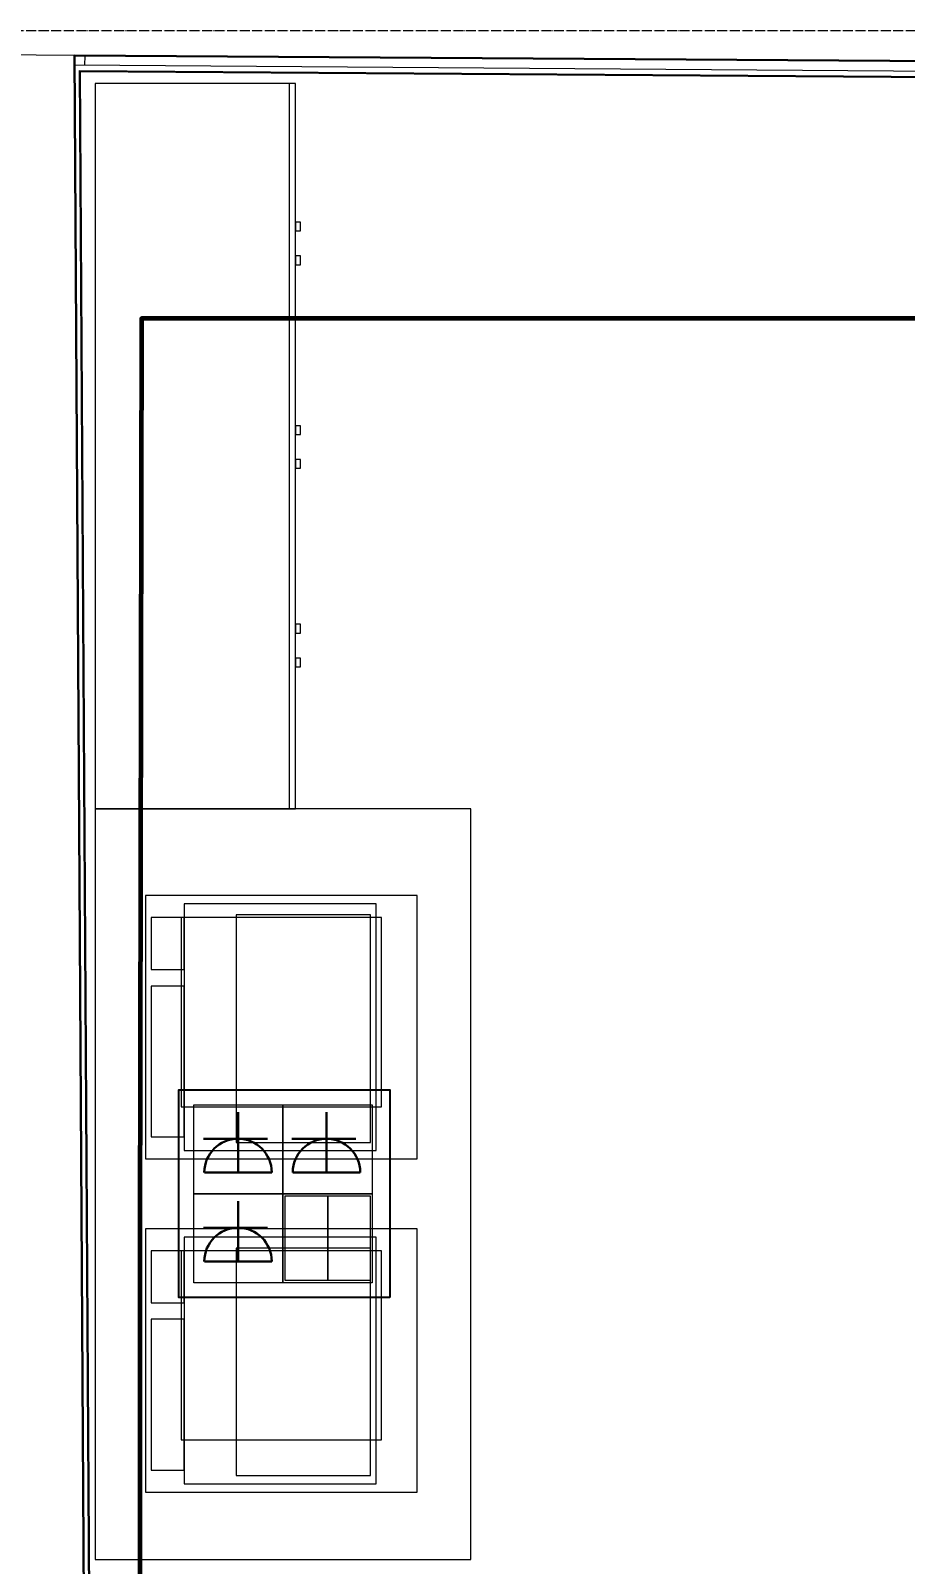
# Model space of a CAD drawing. Header units: millimetres. Extents: x -32 to 417638015, y -35 to 175284279.
# Drawn here: x 417439605 to 417441352, y 175265265 to 175268330 of the extents above; entities that cross this region are included whole.
import ezdxf
from ezdxf import colors
from ezdxf.entities.mleader import LeaderData, LeaderLine
from ezdxf.math import Vec2, Vec3

# ---------------------------------------------------------------- set-up
doc = ezdxf.new("R2010")
doc.units = ezdxf.units.MM
doc.linetypes.add('ADSK_Линия сетки', pattern=[25, 20, -2.5, 0, -2.5])
for name, color, linetype, lineweight in [('_ЭМ_гофра', 5, 'Continuous', 60), ('Оси', 253, 'Continuous', 9), ('Стены несущие', 7, 'Continuous', 30), ('Стены отделка', 7, 'Continuous', 30), ('Стены штриховка', 7, 'Continuous', 9), ('ТХ', 5, 'Continuous', 0), ('ТХ_Задание ЭОМ_СС', 6, 'Continuous', 0), ('ШТРИХОВКА', 252, 'Continuous', 15), ('Электро', 250, 'Continuous', 25), ('ЭОМ_Кабель для СУП', 150, 'Continuous', 9)]:
    doc.layers.add(name, color=color, linetype=linetype, lineweight=lineweight)
doc.layers.add('_ЭМ_Надписи', color=7, linetype='Continuous')
doc.layers.add('ВНУТРЯНКА', color=1, linetype='Continuous')
doc.layers.add('PDF _ЭОМ _розетки', color=7, linetype='Continuous', true_color=0xeb0000)
doc.styles.add('ЭОМ', font='isocpeur.ttf', dxfattribs={"width": 0.85, "height": 250})

# ---------------------------------------------------------------- blocks, each defined once
blk = doc.blocks.new('_ЭМ_ТХ2_4 Этаж')
at = {"color": 8, "linetype": 'Continuous'}
blk.add_line((55869.5, 35080.1), (55869.5, 36530.1), dxfattribs=at)
for points in [[(55481.5, 35080.1), (55881.5, 35080.1), (55881.5, 36530.1), (55481.5, 36530.1)], [(55881.5, 36253), (55881.5, 36235.6), (55891.7, 36235.6), (55891.7, 36253)], [(55881.5, 36185.3), (55881.5, 36167.9), (55891.7, 36167.9), (55891.7, 36185.3)], [(55881.5, 35846), (55881.5, 35828.6), (55891.7, 35828.6), (55891.7, 35846)], [(55881.5, 35778.3), (55881.5, 35760.9), (55891.7, 35760.9), (55891.7, 35778.3)], [(55881.5, 35449.1), (55881.5, 35431.7), (55891.7, 35431.7), (55891.7, 35449.1)], [(55881.5, 35381.4), (55881.5, 35364), (55891.7, 35364), (55891.7, 35381.4)]]:
    blk.add_lwpolyline(points, close=True, dxfattribs=at)
at = {"layer": 'ТХ', "color": 8}
for points in [[(55481.5, 35080.1), (55481.5, 33580.1), (56231.5, 33580.1), (56231.5, 35080.1)], [(56124.5, 34380.9), (56124.5, 34907), (55582.1, 34907), (55582.1, 34380.9)], [(56042.3, 34397.4), (56042.3, 34890.5), (55658.8, 34890.5), (55658.8, 34397.4)], [(55658.8, 34759), (55658.8, 34863.1), (55593, 34863.1), (55593, 34759)], [(55653.3, 34863.1), (55653.3, 34485.1), (56053.3, 34485.1), (56053.3, 34863.1)], [(56031.4, 34413.8), (56031.4, 34868.6), (55762.9, 34868.6), (55762.9, 34413.8)], [(55658.8, 34424.8), (55658.8, 34726.2), (55593, 34726.2), (55593, 34424.8)], [(56124.5, 33714.9), (56124.5, 34240.9), (55582.1, 34240.9), (55582.1, 33714.9)], [(56042.3, 33731.4), (56042.3, 34224.5), (55658.8, 34224.5), (55658.8, 33731.4)], [(55658.8, 34093), (55658.8, 34197.1), (55593, 34197.1), (55593, 34093)], [(55653.3, 34197.1), (55653.3, 33819), (56053.3, 33819), (56053.3, 34197.1)], [(56031.4, 33747.8), (56031.4, 34202.6), (55762.9, 34202.6), (55762.9, 33747.8)], [(55658.8, 33758.8), (55658.8, 34060.1), (55593, 34060.1), (55593, 33758.8)]]:
    blk.add_lwpolyline(points, close=True, dxfattribs=at)
blk = doc.blocks.new('План 4 этажа')
at = {"layer": 'Оси', "color": 8, "linetype": 'ADSK_Линия сетки'}
blk.add_line((-10052.178, 36874.489), (56511.792, 36874.489), dxfattribs=at)
at = {"layer": 'Стены несущие', "color": 8}
for q in [(55461.863, 36785.567), (49567.854, 30758.148)]:
    blk.add_line((49531.6, 36824.929), q, dxfattribs=at)
at = {"layer": 'Стены отделка', "color": 8, "lineweight": 9}
for p, q in [((49551.6, 36824.92), (49531.601, 36824.8)), ((49551.853, 36825.047), (49551.708, 36805.047)), ((54544.15, 36788.902), (49551.853, 36825.047)), ((54544.005, 36768.902), (49531.718, 36805.192)), ((49579.854, 30758.22), (49543.79, 36793.104)), ((49543.79, 36793.104), (53709.235, 36762.946))]:
    blk.add_line(p, q, dxfattribs=at)
at = {"layer": 'Стены штриховка', "color": 8}
for p, q in [((49531.6, 36824.929), (49021.825, 36828.313)), ((49577.854, 30758.208), (49541.778, 36795.119)), ((49541.778, 36795.119), (53711.235, 36764.931))]:
    blk.add_line(p, q, dxfattribs=at)
blk = doc.blocks.new('Блок из 4 розеток')
for points in [[(-209, 203.1), (-124.1, 203.1), (-124.1, 33.5), (-209, 33.5)], [(-124.1, 203.1), (-39.1, 203.1), (-39.1, 33.5), (-124.1, 33.5)]]:
    blk.add_lwpolyline(points, close=True)
at = {"layer": 'PDF _ЭОМ _розетки', "color": 3, "linetype": 'Continuous', "lineweight": 25, "transparency": 33554687}
blk.add_lwpolyline([(0, 0), (-421.6, 0), (-421.6, 415.2), (0, 415.2)], close=True, dxfattribs=at)
at = {"layer": 'PDF _ЭОМ _розетки', "color": 7, "linetype": 'Continuous', "lineweight": 20, "transparency": 33554687}
for points in [[(-213.4, 384.9), (-213.4, 207), (-391.2, 207), (-391.2, 384.9)], [(-35.6, 384.9), (-35.6, 207), (-213.4, 207), (-213.4, 384.9)], [(-213.4, 207), (-213.4, 29.2), (-391.2, 29.2), (-391.2, 207)], [(-35.6, 207), (-35.6, 29.2), (-213.4, 29.2), (-213.4, 207)]]:
    blk.add_lwpolyline(points, close=True, dxfattribs=at)
at = {"layer": 'ВНУТРЯНКА', "color": 5, "lineweight": 30, "ltscale": 100, "transparency": 33554687}
for p, q in [((-244.3, 317), (-372.2, 317)), ((-67.6, 317), (-195.5, 317)), ((-244.3, 139.2), (-372.2, 139.2))]:
    blk.add_line(p, q, dxfattribs=at)
at = {"layer": 'Электро', "color": 5, "lineweight": 30, "transparency": 33554687}
for p, q in [((-303.2, 249.8), (-303.2, 369.9)), ((-126.5, 249.8), (-126.5, 369.9)), ((-370.4, 249.8), (-235.9, 249.8)), ((-193.7, 249.8), (-59.2, 249.8)), ((-303.2, 72), (-303.2, 192.1)), ((-370.4, 72), (-235.9, 72))]:
    blk.add_line(p, q, dxfattribs=at)
at = {"layer": 'Электро', "color": 5, "lineweight": 30, "transparency": 33554687, "extrusion": (0, 0, -1)}
for centre in [(-303.2, 249.7), (-126.5, 249.7), (-303.2, 71.9)]:
    blk.add_ellipse(centre, major_axis=(-47.6, -47.6), ratio=1, start_param=0.787621, end_param=3.924768, dxfattribs=at)

msp = doc.modelspace()

# ---------------------------------------------------------------- linework, layer by layer
at = {"layer": '_ЭМ_гофра', "linetype": 'ByBlock'}
for points in [[(417443327.5, 175267754.7), (417439826.2, 175267754.7), (417439822.7, 175265919)], [(417439822.7, 175265923.8), (417439822.7, 175260569.3), (417439751.4, 175260437.5)]]:
    msp.add_lwpolyline(points, dxfattribs=at)

# ---------------------------------------------------------------- block references
at = {"layer": 'ТХ_Задание ЭОМ_СС', "lineweight": 50}
msp.add_blockref('_ЭМ_ТХ2_4 Этаж', (417384252.5, 175231694.6), dxfattribs=at)
at = {"layer": 'ШТРИХОВКА'}
msp.add_blockref('План 4 этажа', (417390161, 175231455.7), dxfattribs=at)
at = {"layer": 'ЭОМ_Кабель для СУП', "color": 217, "linetype": 'ByBlock', "lineweight": 40, "true_color": 0x93278f, "transparency": 33554687}
msp.add_blockref('Блок из 4 розеток', (417440322.3, 175265798.5), dxfattribs=at)

# ---------------------------------------------------------------- leaders
at = {"layer": '_ЭМ_Надписи', "color": 7, "ltscale": 5}
ml = msp.add_multileader_mtext('Standard', dxfattribs=at)
ml.set_content('{\\fGOST Common|b0|i0|c0|p34;\\W0.9;\\C256;4\\fGOST Common|b0|i0|c204|p34;ЩРС\\fGOST Common|b0|i0|c0|p34;-2\\fISOCPEUR|b0|i0|c204|p34;\\W0.85; Гр.5\\P\\W1;\\C0;Ноутбук}', color=1, style='ЭОМ')
ml.set_leader_properties()
ml.build(insert=Vec2(0, 0))
ml.multileader.update_dxf_attribs({"text_left_attachment_type": 6, "text_right_attachment_type": 6, "dogleg_length": 0, "arrow_head_size": 200})
ctx = ml.context
ctx.base_point, ctx.char_height, ctx.arrow_head_size, ctx.landing_gap_size, ctx.plane_origin = Vec3(417433095.2, 175267587.1, -64.3), 250, 200, 0, Vec3(417418160.1, 175275977.8, -64.3)
ctx.left_attachment, ctx.right_attachment = 6, 6
notes = []
notes.append((ctx, [(1, (1, 1, 0), (417434769, 175267587.1, -64.3), (-1, 0), 0, [(1, [(417440150.2, 175264655.5, -64.3), (417440035.2, 175263498.1, -64.3)], 0, [])])]))
ctx.mtext.insert, ctx.mtext.width, ctx.mtext.defined_height, ctx.mtext.flow_direction = Vec3(417433095.2, 175267912.1, -64.3), 4435.547, 545.6, 5
for ctx, leaders in notes:
    for number, flags, end, landing, length, lines in leaders:
        leader = LeaderData()
        leader.index, (leader.has_last_leader_line, leader.has_dogleg_vector, leader.attachment_direction) = number, flags
        leader.last_leader_point, leader.dogleg_vector, leader.dogleg_length = Vec3(end), Vec3(landing), length
        for number, points, colour, breaks in lines:
            line = LeaderLine()
            line.index, line.vertices, line.color, line.breaks = number, Vec3.list(points), colors.encode_raw_color(colour), breaks
            leader.lines.append(line)
        ctx.leaders.append(leader)

doc.saveas('drawing.dxf')
